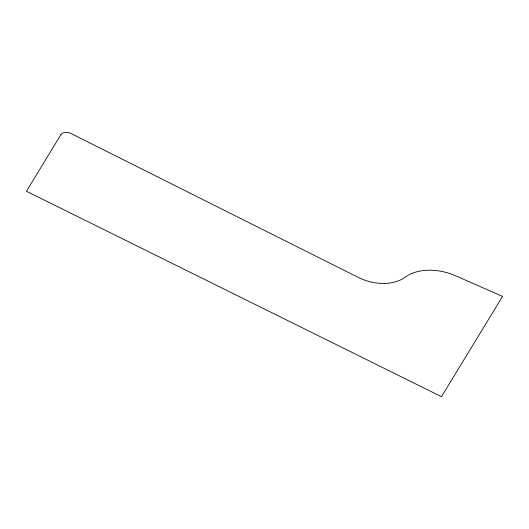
<?xml version="1.0" encoding="UTF-8"?>
<svg xmlns="http://www.w3.org/2000/svg" width="529" height="529" viewBox="0 0 529 529"><rect width="100%" height="100%" fill="white"/><g stroke="black" fill="none" stroke-linecap="round" stroke-linejoin="round"><path stroke-width="0.79" d="M60.928 134.617L26.45 191.247L441.484 396.684L502.55 296.385L455.436 275.721A44.853 30.127 17.2 0 0 405.875 276.654L404.216 277.791A39.245 26.364 17.2 0 1 358.477 277.5L70.873 133.467A7.472 5.019 17.2 0 0 60.928 134.617"/></g></svg>
